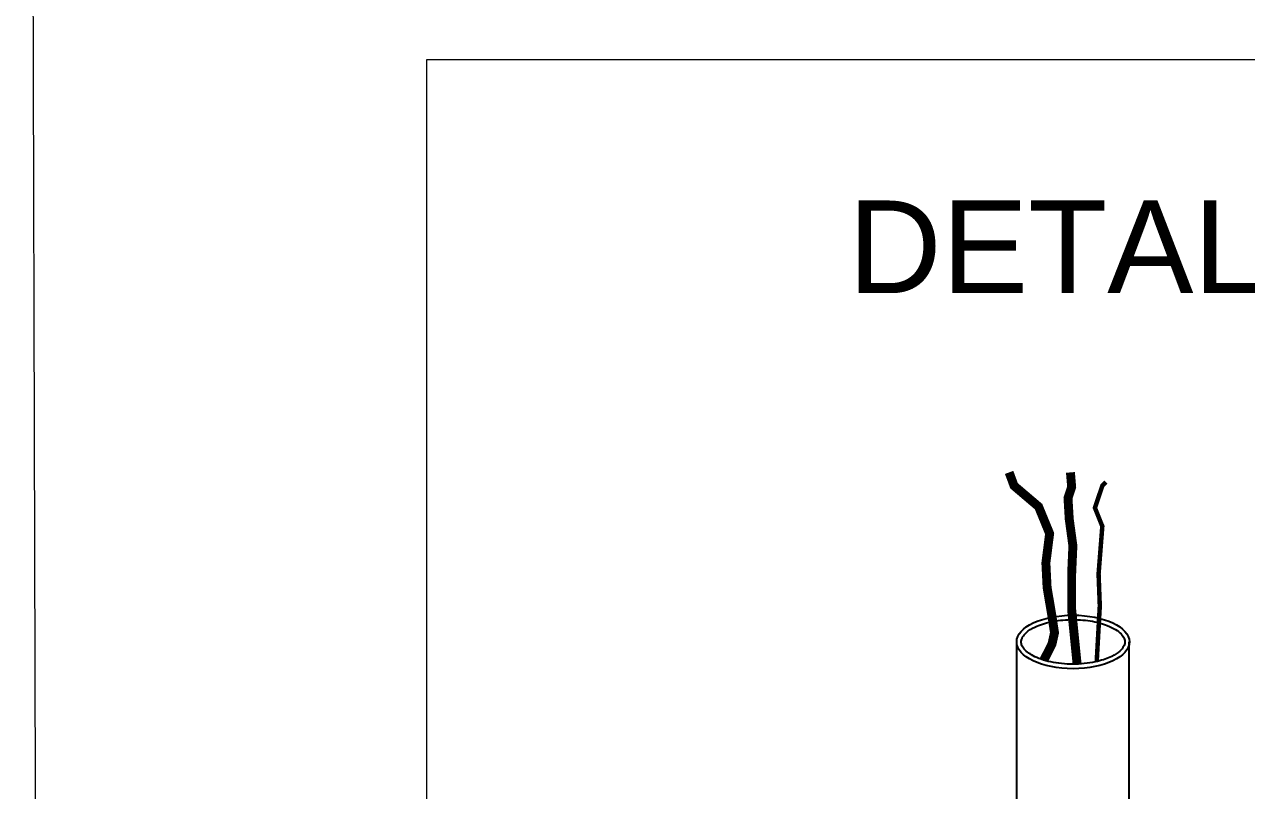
# Model space of a CAD drawing. Header units: inches. Extents: x 1693 to 10990, y 1878 to 5055.
# Drawn here: x 1869.56 to 1884.59, y 2314.3 to 2323.72 of the extents above; entities that cross this region are included whole.
import ezdxf
from ezdxf.enums import TextEntityAlignment as Align

# ---------------------------------------------------------------- set-up
doc = ezdxf.new("R2010")
doc.units = ezdxf.units.IN
doc.layers.add('AUTOS', color=2, linetype='Continuous', lineweight=20)
doc.layers.add('IE-DIAGRAMA', color=1, linetype='Continuous', lineweight=0)
doc.layers.add('CABLE', color=5, linetype='Continuous')
doc.layers.add('CAJA', color=4, linetype='Continuous')
doc.styles.add('SWIS', font='swisse.ttf')

msp = doc.modelspace()

# ---------------------------------------------------------------- linework, layer by layer
at = {"layer": 'CABLE', "color": 5, "const_width": 0.11}
msp.add_lwpolyline([(1882.097, 2315.9), (1882.198, 2316.102), (1882.228, 2316.237), (1882.198, 2316.433), (1882.137, 2316.794), (1882.122, 2317.095), (1882.168, 2317.457), (1882.032, 2317.788), (1881.731, 2318.044), (1881.67, 2318.209)], dxfattribs=at)
at = {"layer": 'CABLE', "color": 7, "const_width": 0.11}
msp.add_lwpolyline([(1882.506, 2315.851), (1882.439, 2316.523), (1882.439, 2316.96), (1882.454, 2317.306), (1882.409, 2317.637), (1882.394, 2317.893), (1882.439, 2318.029), (1882.424, 2318.209)], dxfattribs=at)
at = {"layer": 'CABLE', "color": 3, "const_width": 0.0549}
msp.add_lwpolyline([(1882.747, 2315.882), (1882.785, 2316.568), (1882.77, 2316.96), (1882.816, 2317.547), (1882.725, 2317.773), (1882.816, 2318.044), (1882.861, 2318.089)], dxfattribs=at)
at = {"layer": 'CAJA'}
for p, q in [((1881.763, 2313.118), (1881.763, 2316.124)), ((1883.148, 2313.118), (1883.148, 2316.124))]:
    msp.add_line(p, q, dxfattribs=at)
msp.add_ellipse((1882.456, 2316.124), major_axis=(-0.693, 0), ratio=0.475087, dxfattribs=at)
msp.add_open_spline([(1881.818, 2316.124), (1881.818, 2316.11), (1881.821, 2316.096), (1881.833, 2316.067), (1881.843, 2316.051), (1881.87, 2316.019), (1881.888, 2316.003), (1881.932, 2315.972), (1881.958, 2315.956), (1882.05, 2315.912), (1882.129, 2315.887), (1882.302, 2315.856), (1882.396, 2315.848), (1882.583, 2315.853), (1882.676, 2315.865), (1882.824, 2315.901), (1882.883, 2315.922), (1882.973, 2315.967), (1883.007, 2315.989), (1883.053, 2316.031), (1883.068, 2316.05), (1883.087, 2316.085), (1883.092, 2316.102), (1883.094, 2316.134), (1883.091, 2316.15), (1883.077, 2316.185), (1883.065, 2316.203), (1883.029, 2316.241), (1883.006, 2316.26), (1882.949, 2316.295), (1882.915, 2316.312), (1882.816, 2316.351), (1882.744, 2316.37), (1882.589, 2316.395), (1882.506, 2316.4), (1882.341, 2316.396), (1882.26, 2316.387), (1882.111, 2316.356), (1882.044, 2316.333), (1881.946, 2316.287), (1881.911, 2316.264), (1881.863, 2316.223), (1881.847, 2316.203), (1881.825, 2316.167), (1881.82, 2316.15), (1881.818, 2316.13), (1881.818, 2316.127), (1881.818, 2316.124)], degree=3, knots=[0, 0, 0, 0, 0.194898, 0.194898, 0.389795, 0.389795, 0.584693, 0.584693, 0.779591, 0.779591, 1.200778, 1.200778, 1.621965, 1.621965, 2.043152, 2.043152, 2.380396, 2.380396, 2.658587, 2.658587, 2.885609, 2.885609, 3.112632, 3.112632, 3.339654, 3.339654, 3.566676, 3.566676, 3.793699, 3.793699, 4.020721, 4.020721, 4.390669, 4.390669, 4.760616, 4.760616, 5.130564, 5.130564, 5.500512, 5.500512, 5.779676, 5.779676, 6.010508, 6.010508, 6.241339, 6.241339, 6.283185, 6.283185, 6.283185, 6.283185], dxfattribs=at)
at = {"layer": 'IE-DIAGRAMA', "linetype": 'Continuous'}
for points in [[(1869.563, 2360.961), (1869.878, 2248.804), (1993.247, 2248.804), (1992.932, 2360.961)], [(1874.506, 2323.284), (1874.506, 2291.763), (1907.093, 2291.763), (1907.093, 2323.284)]]:
    msp.add_lwpolyline(points, close=True, dxfattribs=at)

# ---------------------------------------------------------------- texts
at = {"layer": 'AUTOS', "color": 4, "lineweight": 25, "style": 'SWIS'}
msp.add_text('DETALLE TOMACORRIENTE ', height=1.13971, dxfattribs=at).set_placement((1890.66, 2320.414), align=Align.CENTER)

doc.saveas('drawing.dxf')
